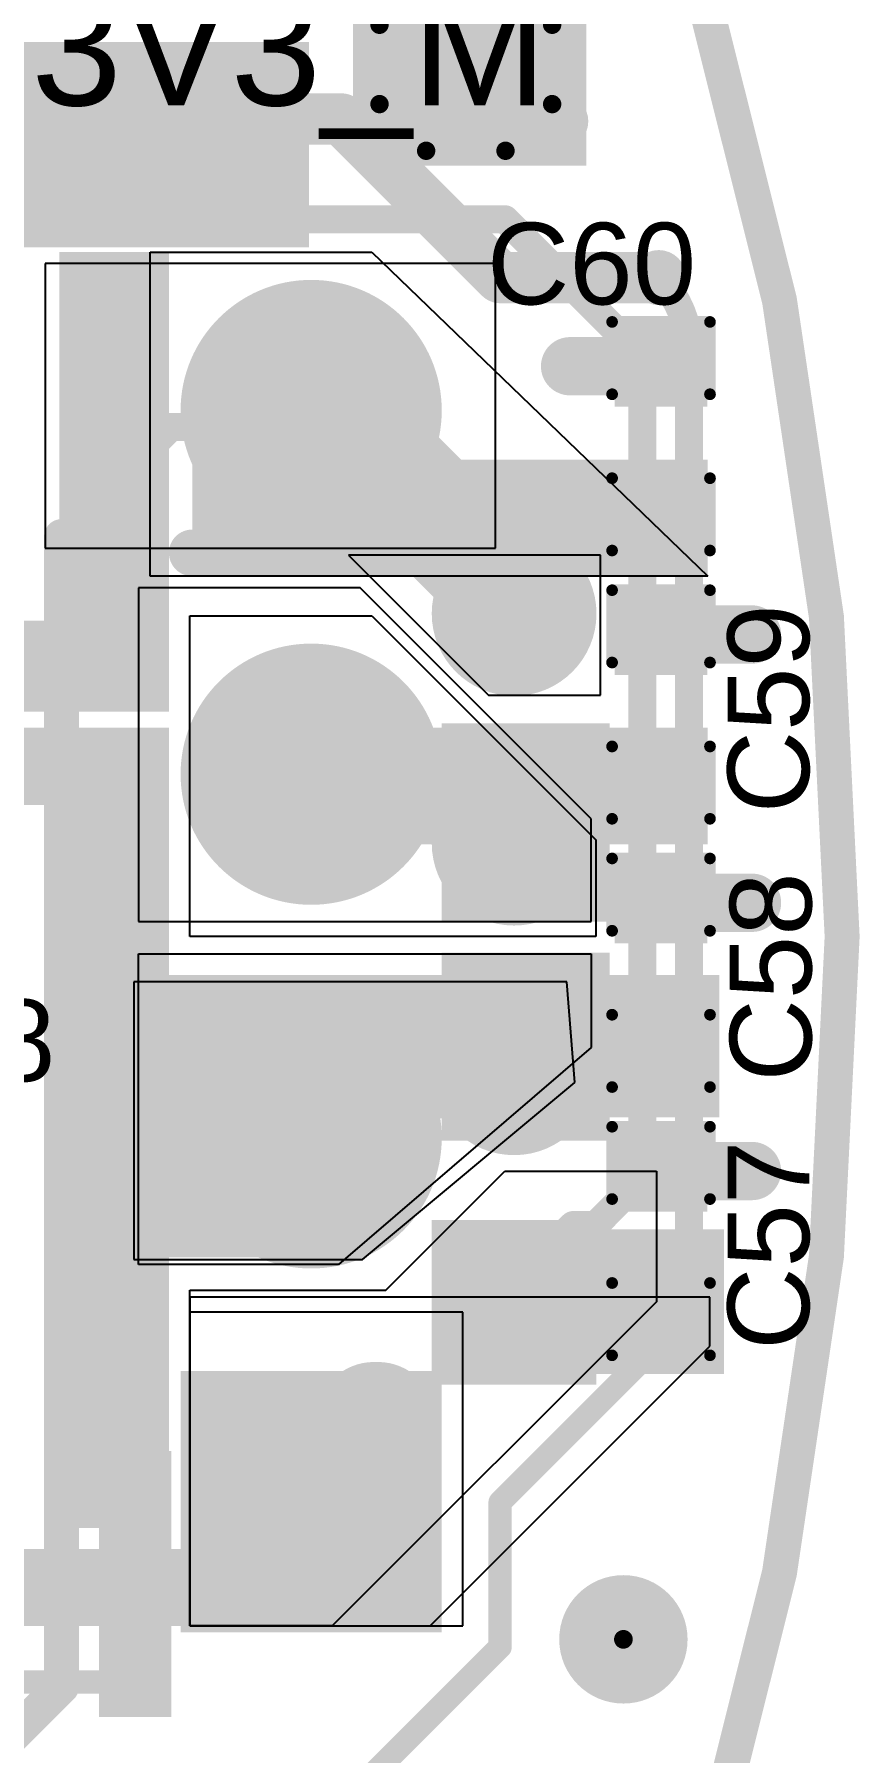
# Model space of a CAD drawing. Header units: millimetres. Extents: x -35.7 to 35.7, y -3.2 to 68.2.
# Drawn here: x 26.7 to 35.69, y 23.61 to 42.32 of the extents above; entities that cross this region are included whole.
import ezdxf

# ---------------------------------------------------------------- set-up
doc = ezdxf.new("R2010")
doc.units = ezdxf.units.MM
for name, color, linetype in [('BottomLayer', 5, 'Continuous'), ('BottomSolder', 6, 'Continuous'), ('Mechanical2', 216, 'Continuous'), ('MultiLayer', 9, 'Continuous'), ('PadHoleLayer', 156, 'Continuous'), ('TopLayer', 1, 'Continuous'), ('TopOverlay', 2, 'Continuous'), ('TopPaste', 8, 'Continuous'), ('TopSolder', 216, 'Continuous'), ('ViaHoleLayer', 16, 'Continuous')]:
    doc.layers.add(name, color=color, linetype=linetype)
doc.styles.add('Arial', font='', dxfattribs={"height": 0.2})
doc.styles.get('Arial').set_extended_font_data('Arial')

# ---------------------------------------------------------------- blocks, each defined once
blk = doc.blocks.new('B4P_VH_FB_B_LF__SN__B_29')
at = {"layer": 'BottomLayer'}
blk.add_hatch(color=5, dxfattribs=at).paths.add_polyline_path([(-6.51, 3.02), (-3.87, 3.02), (-3.87, 0.38), (-6.51, 0.38)])
h = blk.add_hatch(color=5, dxfattribs=at)
edge = h.paths.add_edge_path()
edge.add_arc((-1.23, 1.7), 1.32, 0, 360)
h = blk.add_hatch(color=5, dxfattribs=at)
edge = h.paths.add_edge_path()
edge.add_arc((2.73, 1.7), 1.32, 0, 360)
h = blk.add_hatch(color=5, dxfattribs=at)
edge = h.paths.add_edge_path()
edge.add_arc((6.69, 1.7), 1.32, 0, 360)
at = {"layer": 'BottomSolder'}
blk.add_hatch(color=6, dxfattribs=at).paths.add_polyline_path([(-6.612, 3.122), (-3.768, 3.122), (-3.768, 0.278), (-6.612, 0.278)])
h = blk.add_hatch(color=6, dxfattribs=at)
edge = h.paths.add_edge_path()
edge.add_arc((-1.23, 1.7), 1.422, 0, 360)
h = blk.add_hatch(color=6, dxfattribs=at)
edge = h.paths.add_edge_path()
edge.add_arc((2.73, 1.7), 1.422, 0, 360)
h = blk.add_hatch(color=6, dxfattribs=at)
edge = h.paths.add_edge_path()
edge.add_arc((6.69, 1.7), 1.422, 0, 360)
h = blk.add_hatch(color=6, dxfattribs=at)
edge = h.paths.add_edge_path()
edge.add_arc((-6.69, -1.7), 0.102, 0, 360)
at = {"layer": 'MultiLayer'}
blk.add_hatch(color=9, dxfattribs=at).paths.add_polyline_path([(-6.51, 3.02), (-3.87, 3.02), (-3.87, 0.38), (-6.51, 0.38)])
h = blk.add_hatch(color=9, dxfattribs=at)
edge = h.paths.add_edge_path()
edge.add_arc((-1.23, 1.7), 1.32, 0, 360)
h = blk.add_hatch(color=9, dxfattribs=at)
edge = h.paths.add_edge_path()
edge.add_arc((2.73, 1.7), 1.32, 0, 360)
h = blk.add_hatch(color=9, dxfattribs=at)
edge = h.paths.add_edge_path()
edge.add_arc((6.69, 1.7), 1.32, 0, 360)
at = {"layer": 'PadHoleLayer'}
h = blk.add_hatch(color=156, dxfattribs=at)
edge = h.paths.add_edge_path()
edge.add_arc((-5.19, 1.7), 0.88, 0, 360)
h = blk.add_hatch(color=156, dxfattribs=at)
edge = h.paths.add_edge_path()
edge.add_arc((-1.23, 1.7), 0.88, 0, 360)
h = blk.add_hatch(color=156, dxfattribs=at)
edge = h.paths.add_edge_path()
edge.add_arc((2.73, 1.7), 0.88, 0, 360)
h = blk.add_hatch(color=156, dxfattribs=at)
edge = h.paths.add_edge_path()
edge.add_arc((6.69, 1.7), 0.88, 0, 360)
h = blk.add_hatch(color=156, dxfattribs=at)
edge = h.paths.add_edge_path()
edge.add_arc((-6.69, -1.7), 0.699, 0, 360)
at = {"layer": 'TopLayer'}
blk.add_hatch(color=1, dxfattribs=at).paths.add_polyline_path([(-6.51, 3.02), (-3.87, 3.02), (-3.87, 0.38), (-6.51, 0.38)])
h = blk.add_hatch(color=1, dxfattribs=at)
edge = h.paths.add_edge_path()
edge.add_arc((-1.23, 1.7), 1.32, 0, 360)
h = blk.add_hatch(color=1, dxfattribs=at)
edge = h.paths.add_edge_path()
edge.add_arc((2.73, 1.7), 1.32, 0, 360)
h = blk.add_hatch(color=1, dxfattribs=at)
edge = h.paths.add_edge_path()
edge.add_arc((6.69, 1.7), 1.32, 0, 360)
at = {"layer": 'TopSolder'}
blk.add_hatch(color=216, dxfattribs=at).paths.add_polyline_path([(-6.612, 3.122), (-3.768, 3.122), (-3.768, 0.278), (-6.612, 0.278)])
h = blk.add_hatch(color=216, dxfattribs=at)
edge = h.paths.add_edge_path()
edge.add_arc((-1.23, 1.7), 1.422, 0, 360)
h = blk.add_hatch(color=216, dxfattribs=at)
edge = h.paths.add_edge_path()
edge.add_arc((2.73, 1.7), 1.422, 0, 360)
h = blk.add_hatch(color=216, dxfattribs=at)
edge = h.paths.add_edge_path()
edge.add_arc((6.69, 1.7), 1.422, 0, 360)
h = blk.add_hatch(color=216, dxfattribs=at)
edge = h.paths.add_edge_path()
edge.add_arc((-6.69, -1.7), 0.102, 0, 360)
blk = doc.blocks.new('CAP_0603_120')
at = {"layer": 'TopLayer'}
for points in [[(-0.381, 0.445), (-0.381, -0.445), (-1.143, -0.445), (-1.143, 0.445)], [(1.143, 0.445), (1.143, -0.445), (0.381, -0.445), (0.381, 0.445)]]:
    blk.add_hatch(color=1, dxfattribs=at).paths.add_polyline_path(points)
at = {"layer": 'TopPaste'}
for points in [[(-0.381, 0.445), (-0.381, -0.445), (-1.143, -0.445), (-1.143, 0.445)], [(1.143, 0.445), (1.143, -0.445), (0.381, -0.445), (0.381, 0.445)]]:
    blk.add_hatch(color=8, dxfattribs=at).paths.add_polyline_path(points)
at = {"layer": 'TopSolder'}
for points in [[(-0.321, 0.504), (-0.321, -0.504), (-1.203, -0.504), (-1.203, 0.504)], [(1.203, 0.504), (1.203, -0.504), (0.321, -0.504), (0.321, 0.504)]]:
    blk.add_hatch(color=216, dxfattribs=at).paths.add_polyline_path(points)
at = {"layer": 'TopOverlay', "const_width": 0.127}
for points in [[(-1.245, 0.533), (-1.245, -0.533)], [(-1.245, 0.533), (-0.457, 0.533)], [(0.457, 0.533), (1.245, 0.533)], [(1.245, 0.533), (1.245, -0.533)], [(-1.245, -0.533), (-0.457, -0.533)], [(0.457, -0.533), (1.245, -0.533)]]:
    blk.add_lwpolyline(points, dxfattribs=at)
at = {"layer": 'TopOverlay', "const_width": 0.0635}
for points in [[(-1.276, 0.533, 1), (-1.213, 0.533, 1)], [(-1.276, 0.533, 1), (-1.213, 0.533, 1)], [(-0.489, 0.533, 1), (-0.425, 0.533, 1)], [(0.425, 0.533, 1), (0.489, 0.533, 1)], [(1.213, 0.533, 1), (1.276, 0.533, 1)], [(1.213, 0.533, 1), (1.276, 0.533, 1)], [(-1.276, -0.533, 1), (-1.213, -0.533, 1)], [(-1.276, -0.533, 1), (-1.213, -0.533, 1)], [(-0.489, -0.533, 1), (-0.425, -0.533, 1)], [(0.425, -0.533, 1), (0.489, -0.533, 1)], [(1.213, -0.533, 1), (1.276, -0.533, 1)], [(1.213, -0.533, 1), (1.276, -0.533, 1)]]:
    blk.add_lwpolyline(points, format="xyb", close=True, dxfattribs=at)
blk = doc.blocks.new('CAP_0603_121')
at = {"layer": 'TopLayer'}
for points in [[(-0.381, 0.445), (-0.381, -0.445), (-1.143, -0.445), (-1.143, 0.445)], [(1.143, 0.445), (1.143, -0.445), (0.381, -0.445), (0.381, 0.445)]]:
    blk.add_hatch(color=1, dxfattribs=at).paths.add_polyline_path(points)
at = {"layer": 'TopPaste'}
for points in [[(-0.381, 0.445), (-0.381, -0.445), (-1.143, -0.445), (-1.143, 0.445)], [(1.143, 0.445), (1.143, -0.445), (0.381, -0.445), (0.381, 0.445)]]:
    blk.add_hatch(color=8, dxfattribs=at).paths.add_polyline_path(points)
at = {"layer": 'TopSolder'}
for points in [[(-0.321, 0.504), (-0.321, -0.504), (-1.203, -0.504), (-1.203, 0.504)], [(1.203, 0.504), (1.203, -0.504), (0.321, -0.504), (0.321, 0.504)]]:
    blk.add_hatch(color=216, dxfattribs=at).paths.add_polyline_path(points)
at = {"layer": 'TopOverlay', "const_width": 0.127}
for points in [[(-1.245, 0.533), (-0.457, 0.533)], [(-1.245, 0.533), (-1.245, -0.533)], [(0.457, 0.533), (1.245, 0.533)], [(1.245, 0.533), (1.245, -0.533)], [(-1.245, -0.533), (-0.457, -0.533)], [(0.457, -0.533), (1.245, -0.533)]]:
    blk.add_lwpolyline(points, dxfattribs=at)
at = {"layer": 'TopOverlay', "const_width": 0.0635}
for points in [[(-1.276, 0.533, 1), (-1.213, 0.533, 1)], [(-1.276, 0.533, 1), (-1.213, 0.533, 1)], [(-0.489, 0.533, 1), (-0.425, 0.533, 1)], [(0.425, 0.533, 1), (0.489, 0.533, 1)], [(1.213, 0.533, 1), (1.276, 0.533, 1)], [(1.213, 0.533, 1), (1.276, 0.533, 1)], [(-1.276, -0.533, 1), (-1.213, -0.533, 1)], [(-1.276, -0.533, 1), (-1.213, -0.533, 1)], [(-0.489, -0.533, 1), (-0.425, -0.533, 1)], [(0.425, -0.533, 1), (0.489, -0.533, 1)], [(1.213, -0.533, 1), (1.276, -0.533, 1)], [(1.213, -0.533, 1), (1.276, -0.533, 1)]]:
    blk.add_lwpolyline(points, format="xyb", close=True, dxfattribs=at)
blk = doc.blocks.new('CAP_0603_122')
at = {"layer": 'TopLayer'}
for points in [[(-0.381, 0.445), (-0.381, -0.445), (-1.143, -0.445), (-1.143, 0.445)], [(1.143, 0.445), (1.143, -0.445), (0.381, -0.445), (0.381, 0.445)]]:
    blk.add_hatch(color=1, dxfattribs=at).paths.add_polyline_path(points)
at = {"layer": 'TopPaste'}
for points in [[(-0.381, 0.445), (-0.381, -0.445), (-1.143, -0.445), (-1.143, 0.445)], [(1.143, 0.445), (1.143, -0.445), (0.381, -0.445), (0.381, 0.445)]]:
    blk.add_hatch(color=8, dxfattribs=at).paths.add_polyline_path(points)
at = {"layer": 'TopSolder'}
for points in [[(-0.321, 0.504), (-0.321, -0.504), (-1.203, -0.504), (-1.203, 0.504)], [(1.203, 0.504), (1.203, -0.504), (0.321, -0.504), (0.321, 0.504)]]:
    blk.add_hatch(color=216, dxfattribs=at).paths.add_polyline_path(points)
at = {"layer": 'TopOverlay', "const_width": 0.127}
for points in [[(-1.245, 0.533), (-1.245, -0.533)], [(-1.245, 0.533), (-0.457, 0.533)], [(0.457, 0.533), (1.245, 0.533)], [(1.245, 0.533), (1.245, -0.533)], [(-1.245, -0.533), (-0.457, -0.533)], [(0.457, -0.533), (1.245, -0.533)]]:
    blk.add_lwpolyline(points, dxfattribs=at)
at = {"layer": 'TopOverlay', "const_width": 0.0635}
for points in [[(-1.276, 0.533, 1), (-1.213, 0.533, 1)], [(-1.276, 0.533, 1), (-1.213, 0.533, 1)], [(-0.489, 0.533, 1), (-0.425, 0.533, 1)], [(0.425, 0.533, 1), (0.489, 0.533, 1)], [(1.213, 0.533, 1), (1.276, 0.533, 1)], [(1.213, 0.533, 1), (1.276, 0.533, 1)], [(-1.276, -0.533, 1), (-1.213, -0.533, 1)], [(-1.276, -0.533, 1), (-1.213, -0.533, 1)], [(-0.489, -0.533, 1), (-0.425, -0.533, 1)], [(0.425, -0.533, 1), (0.489, -0.533, 1)], [(1.213, -0.533, 1), (1.276, -0.533, 1)], [(1.213, -0.533, 1), (1.276, -0.533, 1)]]:
    blk.add_lwpolyline(points, format="xyb", close=True, dxfattribs=at)
blk = doc.blocks.new('CAP_0603_123')
at = {"layer": 'TopLayer'}
for points in [[(-0.381, 0.445), (-0.381, -0.445), (-1.143, -0.445), (-1.143, 0.445)], [(1.143, 0.445), (1.143, -0.445), (0.381, -0.445), (0.381, 0.445)]]:
    blk.add_hatch(color=1, dxfattribs=at).paths.add_polyline_path(points)
at = {"layer": 'TopPaste'}
for points in [[(-0.381, 0.445), (-0.381, -0.445), (-1.143, -0.445), (-1.143, 0.445)], [(1.143, 0.445), (1.143, -0.445), (0.381, -0.445), (0.381, 0.445)]]:
    blk.add_hatch(color=8, dxfattribs=at).paths.add_polyline_path(points)
at = {"layer": 'TopSolder'}
for points in [[(-0.321, 0.504), (-0.321, -0.504), (-1.203, -0.504), (-1.203, 0.504)], [(1.203, 0.504), (1.203, -0.504), (0.321, -0.504), (0.321, 0.504)]]:
    blk.add_hatch(color=216, dxfattribs=at).paths.add_polyline_path(points)
at = {"layer": 'TopOverlay', "const_width": 0.127}
for points in [[(-1.245, 0.533), (-1.245, -0.533)], [(-1.245, 0.533), (-0.457, 0.533)], [(0.457, 0.533), (1.245, 0.533)], [(1.245, 0.533), (1.245, -0.533)], [(-1.245, -0.533), (-0.457, -0.533)], [(0.457, -0.533), (1.245, -0.533)]]:
    blk.add_lwpolyline(points, dxfattribs=at)
at = {"layer": 'TopOverlay', "const_width": 0.0635}
for points in [[(-1.276, 0.533, 1), (-1.213, 0.533, 1)], [(-1.276, 0.533, 1), (-1.213, 0.533, 1)], [(-0.489, 0.533, 1), (-0.425, 0.533, 1)], [(0.425, 0.533, 1), (0.489, 0.533, 1)], [(1.213, 0.533, 1), (1.276, 0.533, 1)], [(1.213, 0.533, 1), (1.276, 0.533, 1)], [(-1.276, -0.533, 1), (-1.213, -0.533, 1)], [(-1.276, -0.533, 1), (-1.213, -0.533, 1)], [(-0.489, -0.533, 1), (-0.425, -0.533, 1)], [(0.425, -0.533, 1), (0.489, -0.533, 1)], [(1.213, -0.533, 1), (1.276, -0.533, 1)], [(1.213, -0.533, 1), (1.276, -0.533, 1)]]:
    blk.add_lwpolyline(points, format="xyb", close=True, dxfattribs=at)
blk = doc.blocks.new('B4B_XH_A_LF__SN__B_132')
at = {"layer": 'BottomLayer'}
blk.add_hatch(color=5, dxfattribs=at).paths.add_polyline_path([(-0.795, 0.795), (0.795, 0.795), (0.795, -0.795), (-0.795, -0.795)])
h = blk.add_hatch(color=5, dxfattribs=at)
edge = h.paths.add_edge_path()
edge.add_arc((2.5, 0), 0.795, 0, 360)
h = blk.add_hatch(color=5, dxfattribs=at)
edge = h.paths.add_edge_path()
edge.add_arc((5, 0), 0.795, 0, 360)
h = blk.add_hatch(color=5, dxfattribs=at)
edge = h.paths.add_edge_path()
edge.add_arc((7.5, 0), 0.795, 0, 360)
at = {"layer": 'BottomSolder'}
blk.add_hatch(color=6, dxfattribs=at).paths.add_polyline_path([(-0.897, 0.897), (0.897, 0.897), (0.897, -0.897), (-0.897, -0.897)])
h = blk.add_hatch(color=6, dxfattribs=at)
edge = h.paths.add_edge_path()
edge.add_arc((2.5, 0), 0.897, 0, 360)
h = blk.add_hatch(color=6, dxfattribs=at)
edge = h.paths.add_edge_path()
edge.add_arc((5, 0), 0.897, 0, 360)
h = blk.add_hatch(color=6, dxfattribs=at)
edge = h.paths.add_edge_path()
edge.add_arc((7.5, 0), 0.897, 0, 360)
at = {"layer": 'MultiLayer'}
blk.add_hatch(color=9, dxfattribs=at).paths.add_polyline_path([(-0.795, 0.795), (0.795, 0.795), (0.795, -0.795), (-0.795, -0.795)])
h = blk.add_hatch(color=9, dxfattribs=at)
edge = h.paths.add_edge_path()
edge.add_arc((2.5, 0), 0.795, 0, 360)
h = blk.add_hatch(color=9, dxfattribs=at)
edge = h.paths.add_edge_path()
edge.add_arc((5, 0), 0.795, 0, 360)
h = blk.add_hatch(color=9, dxfattribs=at)
edge = h.paths.add_edge_path()
edge.add_arc((7.5, 0), 0.795, 0, 360)
at = {"layer": 'PadHoleLayer'}
h = blk.add_hatch(color=156, dxfattribs=at)
edge = h.paths.add_edge_path()
edge.add_arc((0, 0), 0.53, 0, 360)
h = blk.add_hatch(color=156, dxfattribs=at)
edge = h.paths.add_edge_path()
edge.add_arc((2.5, 0), 0.53, 0, 360)
h = blk.add_hatch(color=156, dxfattribs=at)
edge = h.paths.add_edge_path()
edge.add_arc((5, 0), 0.53, 0, 360)
h = blk.add_hatch(color=156, dxfattribs=at)
edge = h.paths.add_edge_path()
edge.add_arc((7.5, 0), 0.53, 0, 360)
at = {"layer": 'TopLayer'}
blk.add_hatch(color=1, dxfattribs=at).paths.add_polyline_path([(-0.795, 0.795), (0.795, 0.795), (0.795, -0.795), (-0.795, -0.795)])
h = blk.add_hatch(color=1, dxfattribs=at)
edge = h.paths.add_edge_path()
edge.add_arc((2.5, 0), 0.795, 0, 360)
h = blk.add_hatch(color=1, dxfattribs=at)
edge = h.paths.add_edge_path()
edge.add_arc((5, 0), 0.795, 0, 360)
h = blk.add_hatch(color=1, dxfattribs=at)
edge = h.paths.add_edge_path()
edge.add_arc((7.5, 0), 0.795, 0, 360)
at = {"layer": 'TopSolder'}
blk.add_hatch(color=216, dxfattribs=at).paths.add_polyline_path([(-0.897, 0.897), (0.897, 0.897), (0.897, -0.897), (-0.897, -0.897)])
h = blk.add_hatch(color=216, dxfattribs=at)
edge = h.paths.add_edge_path()
edge.add_arc((2.5, 0), 0.897, 0, 360)
h = blk.add_hatch(color=216, dxfattribs=at)
edge = h.paths.add_edge_path()
edge.add_arc((5, 0), 0.897, 0, 360)
h = blk.add_hatch(color=216, dxfattribs=at)
edge = h.paths.add_edge_path()
edge.add_arc((7.5, 0), 0.897, 0, 360)
blk = doc.blocks.new('TEST_POINT_137')
at = {"layer": 'TopLayer'}
blk.add_hatch(color=1, dxfattribs=at).paths.add_polyline_path([(0.381, 0.762), (-0.381, 0.762), (-0.762, 0.381), (-0.762, -0.381), (-0.381, -0.762), (0.381, -0.762), (0.762, -0.381), (0.762, 0.381)])
at = {"layer": 'TopPaste'}
blk.add_hatch(color=8, dxfattribs=at).paths.add_polyline_path([(0.381, 0.762), (-0.381, 0.762), (-0.762, 0.381), (-0.762, -0.381), (-0.381, -0.762), (0.381, -0.762), (0.762, -0.381), (0.762, 0.381)])
at = {"layer": 'TopSolder'}
blk.add_hatch(color=216, dxfattribs=at).paths.add_polyline_path([(0.432, 0.864), (-0.432, 0.864), (-0.864, 0.432), (-0.864, -0.432), (-0.432, -0.864), (0.432, -0.864), (0.864, -0.432), (0.864, 0.432)])
at = {"layer": 'TopOverlay', "const_width": 0.2}
for points in [[(-0.94, 0.432), (-0.432, 0.94)], [(-0.432, 0.94), (0.432, 0.94)], [(-0.432, 0.94), (0.432, 0.94)], [(0.432, 0.94), (0.94, 0.432)], [(-0.94, -0.432), (-0.94, 0.432)], [(0.94, -0.432), (0.94, 0.432)], [(-0.94, -0.432), (-0.432, -0.94)], [(0.432, -0.94), (0.94, -0.432)], [(-0.432, -0.94), (0.432, -0.94)], [(-0.432, -0.94), (0.432, -0.94)]]:
    blk.add_lwpolyline(points, dxfattribs=at)
at = {"layer": 'TopOverlay', "const_width": 0.1}
for points in [[(-0.482, 0.94, 1), (-0.382, 0.94, 1)], [(-0.482, 0.94, 1), (-0.382, 0.94, 1)], [(-0.482, 0.94, 1), (-0.382, 0.94, 1)], [(0.382, 0.94, 1), (0.482, 0.94, 1)], [(0.382, 0.94, 1), (0.482, 0.94, 1)], [(0.382, 0.94, 1), (0.482, 0.94, 1)], [(-0.99, 0.432, 1), (-0.89, 0.432, 1)], [(-0.99, 0.432, 1), (-0.89, 0.432, 1)], [(0.89, 0.432, 1), (0.99, 0.432, 1)], [(0.89, 0.432, 1), (0.99, 0.432, 1)], [(-0.99, -0.432, 1), (-0.89, -0.432, 1)], [(-0.99, -0.432, 1), (-0.89, -0.432, 1)], [(0.89, -0.432, 1), (0.99, -0.432, 1)], [(0.89, -0.432, 1), (0.99, -0.432, 1)], [(-0.482, -0.94, 1), (-0.382, -0.94, 1)], [(-0.482, -0.94, 1), (-0.382, -0.94, 1)], [(-0.482, -0.94, 1), (-0.382, -0.94, 1)], [(0.382, -0.94, 1), (0.482, -0.94, 1)], [(0.382, -0.94, 1), (0.482, -0.94, 1)], [(0.382, -0.94, 1), (0.482, -0.94, 1)]]:
    blk.add_lwpolyline(points, format="xyb", close=True, dxfattribs=at)

msp = doc.modelspace()

# ---------------------------------------------------------------- hatches: boundary and pattern name
at = {"layer": 'BottomLayer'}
for points in [[(30.175, 40.894), (32.715, 40.894), (32.715, 43.231), (30.175, 43.231)], [(23.266, 41.148), (29.693, 41.148), (29.693, 42.24), (23.266, 42.24)], [(23.343, 40.005), (29.693, 40.005), (29.693, 41.605), (23.343, 41.605)], [(31.14, 32.664), (32.969, 32.664), (32.969, 34.823), (31.14, 34.823)], [(31.14, 30.277), (32.969, 30.277), (32.969, 32.323), (31.14, 32.323)], [(28.194, 24.003), (28.194, 26.899), (27.407, 26.899), (27.407, 24.003)]]:
    msp.add_hatch(color=5, dxfattribs=at).paths.add_polyline_path(points)
h = msp.add_hatch(color=5, dxfattribs=at)
edge = h.paths.add_edge_path()
edge.add_arc((31.402, 41.996), 0.3, 0, 360)
h = msp.add_hatch(color=5, dxfattribs=at)
edge = h.paths.add_edge_path()
edge.add_arc((32.436, 41.377), 0.3, 0, 360)
h = msp.add_hatch(color=5, dxfattribs=at)
edge = h.paths.add_edge_path()
edge.add_arc((33.503, 39.675), 0.3, 0, 360)
h = msp.add_hatch(color=5, dxfattribs=at)
edge = h.paths.add_edge_path()
edge.add_arc((32.537, 38.71), 0.3, 0, 360)
h = msp.add_hatch(color=5, dxfattribs=at)
edge = h.paths.add_edge_path()
edge.add_arc((34.519, 35.789), 0.3, 0, 360)
h = msp.add_hatch(color=5, dxfattribs=at)
edge = h.paths.add_edge_path()
edge.add_arc((34.519, 32.868), 0.3, 0, 360)
h = msp.add_hatch(color=5, dxfattribs=at)
edge = h.paths.add_edge_path()
edge.add_arc((34.519, 29.947), 0.3, 0, 360)
h = msp.add_hatch(color=5, dxfattribs=at)
edge = h.paths.add_edge_path()
edge.add_arc((27.813, 26.492), 0.3, 0, 360)
h = msp.add_hatch(color=5, dxfattribs=at)
edge = h.paths.add_edge_path()
edge.add_arc((27.813, 24.384), 0.3, 0, 360)
at = {"layer": 'BottomSolder'}
h = msp.add_hatch(color=6, dxfattribs=at)
edge = h.paths.add_edge_path()
edge.add_arc((31.402, 41.996), 0.15, 0, 360)
h = msp.add_hatch(color=6, dxfattribs=at)
edge = h.paths.add_edge_path()
edge.add_arc((32.436, 41.377), 0.15, 0, 360)
h = msp.add_hatch(color=6, dxfattribs=at)
edge = h.paths.add_edge_path()
edge.add_arc((33.503, 39.675), 0.15, 0, 360)
h = msp.add_hatch(color=6, dxfattribs=at)
edge = h.paths.add_edge_path()
edge.add_arc((32.537, 38.71), 0.15, 0, 360)
h = msp.add_hatch(color=6, dxfattribs=at)
edge = h.paths.add_edge_path()
edge.add_arc((34.519, 35.789), 0.15, 0, 360)
h = msp.add_hatch(color=6, dxfattribs=at)
edge = h.paths.add_edge_path()
edge.add_arc((34.519, 32.868), 0.15, 0, 360)
h = msp.add_hatch(color=6, dxfattribs=at)
edge = h.paths.add_edge_path()
edge.add_arc((34.519, 29.947), 0.15, 0, 360)
h = msp.add_hatch(color=6, dxfattribs=at)
edge = h.paths.add_edge_path()
edge.add_arc((27.813, 26.492), 0.15, 0, 360)
h = msp.add_hatch(color=6, dxfattribs=at)
edge = h.paths.add_edge_path()
edge.add_arc((27.813, 24.384), 0.15, 0, 360)
at = {"layer": 'TopLayer'}
h = msp.add_hatch(color=1, dxfattribs=at)
edge = h.paths.add_edge_path()
edge.add_arc((31.402, 41.996), 0.3, 0, 360)
for points in [[(17.399, 41.7), (17.399, 41.116), (29.616, 41.116), (29.616, 41.7)], [(26.975, 34.95), (28.169, 34.95), (28.169, 39.954), (26.975, 39.954)], [(28.423, 36.424), (34.036, 36.424), (34.036, 37.694), (28.423, 37.694)], [(18.054, 35.941), (18.054, 34.95), (28.118, 34.95), (28.118, 35.941)], [(19.355, 34.773), (19.355, 33.934), (27.369, 33.934), (27.369, 34.773)], [(26.975, 26.06), (28.169, 26.06), (28.169, 34.773), (26.975, 34.773)], [(29.312, 33.503), (34.036, 33.503), (34.036, 34.773), (29.312, 34.773)], [(27.356, 29.007), (30.277, 29.007), (30.277, 32.08), (27.356, 32.08)], [(28.092, 30.531), (34.163, 30.531), (34.163, 32.08), (28.092, 32.08)], [(32.075, 27.737), (34.214, 27.737), (34.214, 29.312), (32.075, 29.312)], [(16.789, 24.994), (31.013, 24.994), (31.013, 25.832), (16.789, 25.832)]]:
    msp.add_hatch(color=1, dxfattribs=at).paths.add_polyline_path(points)
h = msp.add_hatch(color=1, dxfattribs=at)
edge = h.paths.add_edge_path()
edge.add_arc((32.436, 41.377), 0.3, 0, 360)
h = msp.add_hatch(color=1, dxfattribs=at)
edge = h.paths.add_edge_path()
edge.add_arc((33.503, 39.675), 0.3, 0, 360)
h = msp.add_hatch(color=1, dxfattribs=at)
edge = h.paths.add_edge_path()
edge.add_arc((32.537, 38.71), 0.3, 0, 360)
h = msp.add_hatch(color=1, dxfattribs=at)
edge = h.paths.add_edge_path()
edge.add_arc((34.519, 35.789), 0.3, 0, 360)
h = msp.add_hatch(color=1, dxfattribs=at)
edge = h.paths.add_edge_path()
edge.add_arc((34.519, 32.868), 0.3, 0, 360)
h = msp.add_hatch(color=1, dxfattribs=at)
edge = h.paths.add_edge_path()
edge.add_arc((34.519, 29.947), 0.3, 0, 360)
h = msp.add_hatch(color=1, dxfattribs=at)
edge = h.paths.add_edge_path()
edge.add_arc((27.813, 26.492), 0.3, 0, 360)
h = msp.add_hatch(color=1, dxfattribs=at)
edge = h.paths.add_edge_path()
edge.add_arc((27.813, 24.384), 0.3, 0, 360)
at = {"layer": 'TopSolder'}
h = msp.add_hatch(color=216, dxfattribs=at)
edge = h.paths.add_edge_path()
edge.add_arc((31.402, 41.996), 0.15, 0, 360)
h = msp.add_hatch(color=216, dxfattribs=at)
edge = h.paths.add_edge_path()
edge.add_arc((32.436, 41.377), 0.15, 0, 360)
h = msp.add_hatch(color=216, dxfattribs=at)
edge = h.paths.add_edge_path()
edge.add_arc((33.503, 39.675), 0.15, 0, 360)
h = msp.add_hatch(color=216, dxfattribs=at)
edge = h.paths.add_edge_path()
edge.add_arc((32.537, 38.71), 0.15, 0, 360)
h = msp.add_hatch(color=216, dxfattribs=at)
edge = h.paths.add_edge_path()
edge.add_arc((34.519, 35.789), 0.15, 0, 360)
h = msp.add_hatch(color=216, dxfattribs=at)
edge = h.paths.add_edge_path()
edge.add_arc((34.519, 32.868), 0.15, 0, 360)
h = msp.add_hatch(color=216, dxfattribs=at)
edge = h.paths.add_edge_path()
edge.add_arc((34.519, 29.947), 0.15, 0, 360)
h = msp.add_hatch(color=216, dxfattribs=at)
edge = h.paths.add_edge_path()
edge.add_arc((27.813, 26.492), 0.15, 0, 360)
h = msp.add_hatch(color=216, dxfattribs=at)
edge = h.paths.add_edge_path()
edge.add_arc((27.813, 24.384), 0.15, 0, 360)
at = {"layer": 'ViaHoleLayer'}
h = msp.add_hatch(color=16, dxfattribs=at)
edge = h.paths.add_edge_path()
edge.add_arc((31.402, 41.996), 0.15, 0, 360)
h = msp.add_hatch(color=16, dxfattribs=at)
edge = h.paths.add_edge_path()
edge.add_arc((32.436, 41.377), 0.15, 0, 360)
h = msp.add_hatch(color=16, dxfattribs=at)
edge = h.paths.add_edge_path()
edge.add_arc((33.503, 39.675), 0.15, 0, 360)
h = msp.add_hatch(color=16, dxfattribs=at)
edge = h.paths.add_edge_path()
edge.add_arc((32.537, 38.71), 0.15, 0, 360)
h = msp.add_hatch(color=16, dxfattribs=at)
edge = h.paths.add_edge_path()
edge.add_arc((34.519, 35.789), 0.15, 0, 360)
h = msp.add_hatch(color=16, dxfattribs=at)
edge = h.paths.add_edge_path()
edge.add_arc((34.519, 32.868), 0.15, 0, 360)
h = msp.add_hatch(color=16, dxfattribs=at)
edge = h.paths.add_edge_path()
edge.add_arc((34.519, 29.947), 0.15, 0, 360)
h = msp.add_hatch(color=16, dxfattribs=at)
edge = h.paths.add_edge_path()
edge.add_arc((27.813, 26.492), 0.15, 0, 360)
h = msp.add_hatch(color=16, dxfattribs=at)
edge = h.paths.add_edge_path()
edge.add_arc((27.813, 24.384), 0.15, 0, 360)

# ---------------------------------------------------------------- linework, layer by layer
at = {"layer": 'BottomLayer'}
for p, q in [((31.725, 39.827), (26.822, 39.827)), ((26.822, 39.827), (26.822, 36.728)), ((31.725, 36.728), (31.725, 39.827)), ((26.822, 36.728), (31.725, 36.728)), ((30.251, 36.297), (27.838, 36.297)), ((27.838, 36.297), (27.838, 32.664)), ((32.766, 33.782), (30.251, 36.297)), ((32.766, 32.664), (32.766, 33.782)), ((27.838, 32.664), (32.766, 32.664)), ((27.838, 28.931), (27.838, 32.311)), ((27.838, 32.311), (32.766, 32.311)), ((32.766, 32.311), (32.766, 31.293)), ((32.766, 31.293), (30.015, 28.931)), ((30.531, 28.651), (31.826, 29.947)), ((31.826, 29.947), (33.477, 29.947)), ((33.477, 29.947), (33.477, 28.524)), ((30.015, 28.931), (27.838, 28.931)), ((28.397, 28.651), (30.531, 28.651)), ((28.397, 24.994), (28.397, 28.651)), ((33.477, 28.524), (29.947, 24.994)), ((31.369, 28.41), (28.397, 28.41)), ((28.397, 28.41), (28.397, 24.994)), ((31.369, 24.994), (31.369, 28.41)), ((29.947, 24.994), (28.397, 24.994)), ((28.397, 24.994), (31.369, 24.994))]:
    msp.add_line(p, q, dxfattribs=at)
for points, const_width in [([(28.651, 41.529), (28.651, 41.681)], 0.305), ([(26.416, 40.843), (26.949, 40.31)], 0.305), ([(26.949, 40.31), (31.828, 40.31)], 0.305), ([(31.828, 40.31), (33.325, 38.813)], 0.305), ([(29.718, 38.427), (29.718, 38.428)], 1.27), ([(29.718, 38.427), (31.928, 36.217)], 1.27), ([(33.325, 29.87), (33.325, 38.813)], 0.305), ([(33.833, 28.88), (33.833, 38.878)], 0.305), ([(29.339, 38.049), (29.718, 38.428)], 0.305), ([(27, 36.855), (28.193, 38.049)], 0.305), ([(28.193, 38.049), (29.339, 38.049)], 0.305), ([(27, 24.333), (27, 36.855)], 0.381), ([(31.928, 36.217), (31.928, 36.217)], 1.27), ([(29.718, 34.468), (29.98, 34.206)], 1.27), ([(31.841, 33.717), (31.928, 33.717)], 1.27), ([(31.867, 31.155), (31.928, 31.217)], 1.27), ([(30.089, 30.508), (30.736, 31.155)], 1.27), ([(30.736, 31.155), (31.867, 31.155)], 1.27), ([(29.718, 30.508), (30.089, 30.508)], 1.27), ([(32.814, 29.359), (33.325, 29.87)], 0.305), ([(31.928, 28.717), (32.57, 29.359)], 0.305), ([(32.57, 29.359), (32.814, 29.359)], 0.305), ([(33.833, 28.397), (33.833, 28.88)], 0.254), ([(31.775, 26.34), (33.833, 28.397)], 0.254), ([(31.775, 24.765), (31.775, 26.34)], 0.254), ([(28.321, 21.311), (31.775, 24.765)], 0.254), ([(24.511, 21.844), (27, 24.333)], 0.381)]:
    msp.add_lwpolyline(points, dxfattribs=dict(at, const_width=const_width))
for points, const_width in [([(28.575, 41.681, 1), (28.727, 41.681, 1)], 0.152), ([(28.575, 41.529, 1), (28.727, 41.529, 1)], 0.152), ([(26.873, 40.31, 1), (27.026, 40.31, 1)], 0.152), ([(26.873, 40.31, 1), (27.026, 40.31, 1)], 0.152), ([(31.752, 40.31, 1), (31.905, 40.31, 1)], 0.152), ([(31.752, 40.31, 1), (31.905, 40.31, 1)], 0.152), ([(33.426, 39.675, 1), (33.579, 39.675, 1)], 0.152), ([(29.401, 38.428, 1), (30.035, 38.428, 1)], 0.635), ([(29.401, 38.427, 1), (30.035, 38.427, 1)], 0.635), ([(29.401, 38.427, 1), (30.035, 38.427, 1)], 0.635), ([(33.249, 38.813, 1), (33.401, 38.813, 1)], 0.152), ([(33.249, 38.813, 1), (33.401, 38.813, 1)], 0.152), ([(33.757, 38.878, 1), (33.909, 38.878, 1)], 0.152), ([(33.757, 38.878, 1), (33.909, 38.878, 1)], 0.152), ([(29.642, 38.428, 1), (29.794, 38.428, 1)], 0.152), ([(28.117, 38.049, 1), (28.27, 38.049, 1)], 0.152), ([(28.117, 38.049, 1), (28.27, 38.049, 1)], 0.152), ([(29.263, 38.049, 1), (29.415, 38.049, 1)], 0.152), ([(29.263, 38.049, 1), (29.415, 38.049, 1)], 0.152), ([(26.905, 36.855, 1), (27.095, 36.855, 1)], 0.191), ([(26.924, 36.855, 1), (27.076, 36.855, 1)], 0.152), ([(31.61, 36.217, 1), (32.245, 36.217, 1)], 0.635), ([(31.61, 36.217, 1), (32.245, 36.217, 1)], 0.635), ([(31.61, 36.217, 1), (32.245, 36.217, 1)], 0.635), ([(29.401, 34.468, 1), (30.035, 34.468, 1)], 0.635), ([(29.663, 34.206, 1), (30.298, 34.206, 1)], 0.635), ([(31.524, 33.717, 1), (32.159, 33.717, 1)], 0.635), ([(31.61, 33.717, 1), (32.245, 33.717, 1)], 0.635), ([(31.61, 31.217, 1), (32.245, 31.217, 1)], 0.635), ([(30.419, 31.155, 1), (31.054, 31.155, 1)], 0.635), ([(30.419, 31.155, 1), (31.054, 31.155, 1)], 0.635), ([(31.549, 31.155, 1), (32.184, 31.155, 1)], 0.635), ([(31.549, 31.155, 1), (32.184, 31.155, 1)], 0.635), ([(29.401, 30.508, 1), (30.035, 30.508, 1)], 0.635), ([(29.771, 30.508, 1), (30.406, 30.508, 1)], 0.635), ([(29.771, 30.508, 1), (30.406, 30.508, 1)], 0.635), ([(33.249, 29.87, 1), (33.401, 29.87, 1)], 0.152), ([(33.249, 29.87, 1), (33.401, 29.87, 1)], 0.152), ([(32.494, 29.359, 1), (32.647, 29.359, 1)], 0.152), ([(32.494, 29.359, 1), (32.647, 29.359, 1)], 0.152), ([(32.737, 29.359, 1), (32.89, 29.359, 1)], 0.152), ([(32.737, 29.359, 1), (32.89, 29.359, 1)], 0.152), ([(33.757, 28.88, 1), (33.909, 28.88, 1)], 0.152), ([(33.769, 28.88, 1), (33.896, 28.88, 1)], 0.127), ([(31.852, 28.717, 1), (32.004, 28.717, 1)], 0.152), ([(33.769, 28.397, 1), (33.896, 28.397, 1)], 0.127), ([(33.769, 28.397, 1), (33.896, 28.397, 1)], 0.127), ([(31.712, 26.34, 1), (31.839, 26.34, 1)], 0.127), ([(31.712, 26.34, 1), (31.839, 26.34, 1)], 0.127), ([(31.712, 24.765, 1), (31.839, 24.765, 1)], 0.127), ([(31.712, 24.765, 1), (31.839, 24.765, 1)], 0.127), ([(26.905, 24.333, 1), (27.095, 24.333, 1)], 0.191), ([(26.905, 24.333, 1), (27.095, 24.333, 1)], 0.191)]:
    msp.add_lwpolyline(points, format="xyb", close=True, dxfattribs=dict(at, const_width=const_width))
at = {"layer": 'BottomLayer', "const_width": 0.305}
msp.add_lwpolyline([(33.503, 39.675, -0.198912), (33.833, 38.878)], format="xyb", dxfattribs=at)
at = {"layer": 'Mechanical2'}
for points, const_width in [([(35.5, 32.5, 1), (-35.5, 32.5, 1)], 0.381), ([(35.405, 32.5, 1), (35.595, 32.5, 1)], 0.191)]:
    msp.add_lwpolyline(points, format="xyb", close=True, dxfattribs=dict(at, const_width=const_width))
at = {"layer": 'TopLayer'}
for p, q in [((27.965, 39.952), (30.378, 39.952)), ((27.965, 36.424), (27.965, 39.952)), ((30.378, 39.952), (34.036, 36.424)), ((32.868, 36.652), (30.125, 36.652)), ((30.125, 36.652), (31.649, 35.128)), ((32.868, 35.179), (32.868, 36.652)), ((34.036, 36.424), (27.965, 36.424)), ((28.397, 35.992), (30.378, 35.992)), ((28.397, 32.5), (28.397, 35.992)), ((30.378, 35.992), (32.817, 33.553)), ((32.868, 35.128), (32.868, 35.179)), ((31.649, 35.128), (32.715, 35.128)), ((32.715, 35.128), (32.868, 35.128)), ((32.817, 33.553), (32.817, 32.5)), ((32.817, 32.5), (28.397, 32.5)), ((32.501, 32.006), (27.788, 32.006)), ((27.788, 32.006), (27.788, 28.984)), ((32.588, 30.912), (32.501, 32.006)), ((30.277, 28.984), (32.588, 30.912)), ((27.788, 28.984), (30.277, 28.984)), ((34.061, 28.575), (28.397, 28.575)), ((28.397, 28.575), (28.397, 24.994)), ((34.061, 28.042), (34.061, 28.575)), ((31.013, 24.994), (34.061, 28.042)), ((28.397, 24.994), (31.013, 24.994))]:
    msp.add_line(p, q, dxfattribs=at)
for points, const_width in [([(29.591, 41.402), (30.048, 41.402)], 0.559), ([(30.048, 41.402), (31.775, 39.675)], 0.559), ([(31.775, 39.675), (33.503, 39.675)], 0.559), ([(32.537, 38.71), (33.528, 38.71)], 0.635), ([(29.718, 38.125), (29.718, 38.428)], 0.305), ([(28.854, 37.262), (29.718, 38.125)], 0.508), ([(32.833, 37.122), (33.464, 37.122)], 0.635), ([(33.464, 37.122), (33.528, 37.186)], 0.635), ([(28.829, 36.83), (28.829, 37.059)], 0.508), ([(28.677, 36.678), (28.829, 36.83)], 0.508), ([(28.423, 36.678), (28.677, 36.678)], 0.508), ([(31.928, 36.217), (31.928, 36.217)], 1.27), ([(33.528, 35.789), (34.519, 35.789)], 0.635), ([(29.718, 34.468), (29.98, 34.206)], 1.27), ([(27.369, 34.354), (27.686, 34.036)], 0.635), ([(31.928, 33.717), (32.014, 33.717)], 1.27), ([(33.528, 32.868), (34.519, 32.868)], 0.635), ([(28.429, 30.867), (28.429, 31.744)], 0.635), ([(31.867, 31.155), (31.928, 31.217)], 1.27), ([(30.089, 30.508), (30.736, 31.155)], 1.27), ([(30.736, 31.155), (31.867, 31.155)], 1.27), ([(33.476, 31.291), (33.528, 31.344)], 0.635), ([(31.928, 31.217), (32.002, 31.291)], 0.635), ([(32.002, 31.291), (33.476, 31.291)], 0.635), ([(29.718, 30.508), (30.089, 30.508)], 1.27), ([(29.441, 30.508), (29.718, 30.508)], 0.635), ([(33.528, 29.947), (34.519, 29.947)], 0.635), ([(31.928, 28.717), (32.222, 28.423)], 0.762), ([(32.222, 28.423), (33.528, 28.423)], 0.762), ([(29.718, 26.548), (30.403, 27.233)], 1.27), ([(30.403, 27.233), (30.444, 27.233)], 1.27), ([(21.082, 24.384), (27.813, 24.384)], 0.254)]:
    msp.add_lwpolyline(points, dxfattribs=dict(at, const_width=const_width))
for points, const_width in [([(29.451, 41.402, 1), (29.731, 41.402, 1)], 0.279), ([(29.909, 41.402, 1), (30.188, 41.402, 1)], 0.279), ([(29.909, 41.402, 1), (30.188, 41.402, 1)], 0.279), ([(31.636, 39.675, 1), (31.915, 39.675, 1)], 0.279), ([(31.636, 39.675, 1), (31.915, 39.675, 1)], 0.279), ([(33.363, 39.675, 1), (33.642, 39.675, 1)], 0.279), ([(32.379, 38.71, 1), (32.696, 38.71, 1)], 0.318), ([(33.369, 38.71, 1), (33.687, 38.71, 1)], 0.318), ([(29.642, 38.428, 1), (29.794, 38.428, 1)], 0.152), ([(29.591, 38.125, 1), (29.845, 38.125, 1)], 0.254), ([(29.642, 38.125, 1), (29.794, 38.125, 1)], 0.152), ([(28.727, 37.262, 1), (28.981, 37.262, 1)], 0.254), ([(32.675, 37.122, 1), (32.992, 37.122, 1)], 0.318), ([(33.306, 37.122, 1), (33.623, 37.122, 1)], 0.318), ([(33.306, 37.122, 1), (33.623, 37.122, 1)], 0.318), ([(33.369, 37.186, 1), (33.687, 37.186, 1)], 0.318), ([(28.702, 37.059, 1), (28.956, 37.059, 1)], 0.254), ([(28.702, 36.83, 1), (28.956, 36.83, 1)], 0.254), ([(28.702, 36.83, 1), (28.956, 36.83, 1)], 0.254), ([(28.296, 36.678, 1), (28.55, 36.678, 1)], 0.254), ([(28.55, 36.678, 1), (28.804, 36.678, 1)], 0.254), ([(28.55, 36.678, 1), (28.804, 36.678, 1)], 0.254), ([(31.61, 36.217, 1), (32.245, 36.217, 1)], 0.635), ([(31.61, 36.217, 1), (32.245, 36.217, 1)], 0.635), ([(33.369, 35.789, 1), (33.687, 35.789, 1)], 0.318), ([(34.36, 35.789, 1), (34.677, 35.789, 1)], 0.318), ([(29.401, 34.468, 1), (30.035, 34.468, 1)], 0.635), ([(29.663, 34.206, 1), (30.298, 34.206, 1)], 0.635), ([(27.21, 34.354, 1), (27.527, 34.354, 1)], 0.318), ([(27.527, 34.036, 1), (27.845, 34.036, 1)], 0.318), ([(31.61, 33.717, 1), (32.245, 33.717, 1)], 0.635), ([(31.697, 33.717, 1), (32.332, 33.717, 1)], 0.635), ([(33.369, 32.868, 1), (33.687, 32.868, 1)], 0.318), ([(34.36, 32.868, 1), (34.677, 32.868, 1)], 0.318), ([(28.27, 31.744, 1), (28.588, 31.744, 1)], 0.318), ([(31.61, 31.217, 1), (32.245, 31.217, 1)], 0.635), ([(30.419, 31.155, 1), (31.054, 31.155, 1)], 0.635), ([(30.419, 31.155, 1), (31.054, 31.155, 1)], 0.635), ([(31.549, 31.155, 1), (32.184, 31.155, 1)], 0.635), ([(31.549, 31.155, 1), (32.184, 31.155, 1)], 0.635), ([(33.369, 31.344, 1), (33.687, 31.344, 1)], 0.318), ([(31.769, 31.217, 1), (32.087, 31.217, 1)], 0.318), ([(31.844, 31.291, 1), (32.161, 31.291, 1)], 0.318), ([(31.844, 31.291, 1), (32.161, 31.291, 1)], 0.318), ([(33.317, 31.291, 1), (33.634, 31.291, 1)], 0.318), ([(33.317, 31.291, 1), (33.634, 31.291, 1)], 0.318), ([(28.27, 30.867, 1), (28.588, 30.867, 1)], 0.318), ([(29.401, 30.508, 1), (30.035, 30.508, 1)], 0.635), ([(29.771, 30.508, 1), (30.406, 30.508, 1)], 0.635), ([(29.771, 30.508, 1), (30.406, 30.508, 1)], 0.635), ([(29.282, 30.508, 1), (29.6, 30.508, 1)], 0.318), ([(29.559, 30.508, 1), (29.877, 30.508, 1)], 0.318), ([(33.369, 29.947, 1), (33.687, 29.947, 1)], 0.318), ([(34.36, 29.947, 1), (34.677, 29.947, 1)], 0.318), ([(31.737, 28.717, 1), (32.118, 28.717, 1)], 0.381), ([(32.031, 28.423, 1), (32.412, 28.423, 1)], 0.381), ([(32.031, 28.423, 1), (32.412, 28.423, 1)], 0.381), ([(33.337, 28.423, 1), (33.718, 28.423, 1)], 0.381), ([(30.085, 27.233, 1), (30.72, 27.233, 1)], 0.635), ([(30.085, 27.233, 1), (30.72, 27.233, 1)], 0.635), ([(30.127, 27.233, 1), (30.762, 27.233, 1)], 0.635), ([(29.401, 26.548, 1), (30.035, 26.548, 1)], 0.635), ([(27.75, 24.384, 1), (27.877, 24.384, 1)], 0.127)]:
    msp.add_lwpolyline(points, format="xyb", close=True, dxfattribs=dict(at, const_width=const_width))

# ---------------------------------------------------------------- block references
msp.add_blockref('TEST_POINT_137', (31.402, 41.996))
at = {"rotation": 90}
for name, p in [('B4P_VH_FB_B_LF__SN__B_29', (31.418, 31.538)), ('CAP_0603_123', (33.528, 37.948)), ('B4B_XH_A_LF__SN__B_132', (31.928, 28.517)), ('CAP_0603_122', (33.528, 35.027)), ('CAP_0603_121', (33.528, 32.106)), ('CAP_0603_120', (33.528, 29.185))]:
    msp.add_blockref(name, p, dxfattribs=at)

# ---------------------------------------------------------------- texts
at = {"layer": 'TopOverlay', "style": 'Arial'}
for s, height, rotation, p in [('3V3_M', 1.27, 360, (26.67, 41.55)), ('C59', 0.889, 90, (35.141, 33.842)), ('C58', 0.889, 90, (35.166, 30.921)), ('C57', 0.889, 90, (35.141, 28))]:
    msp.add_text(s, height=height, rotation=rotation, dxfattribs=at).set_placement(p)
for s, p in [('C60', (31.632, 39.383)), ('D8', (25.345, 30.925))]:
    msp.add_text(s, height=0.889, dxfattribs=at).set_placement(p)

doc.saveas('drawing.dxf')
